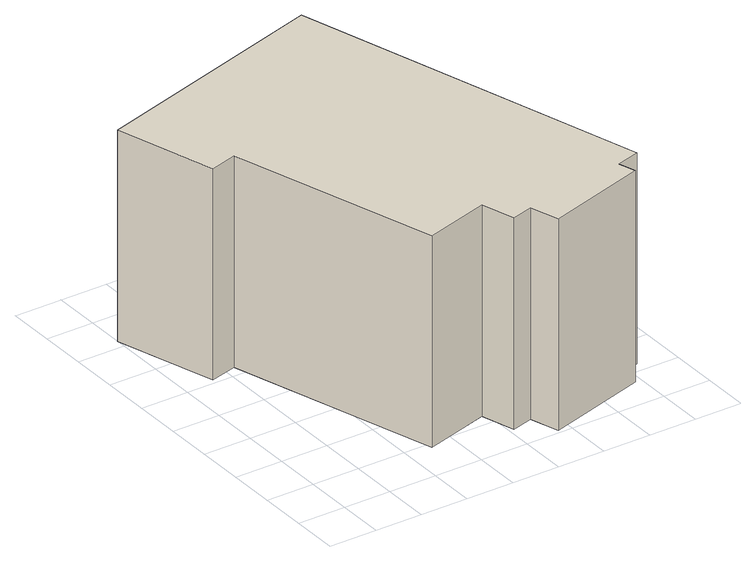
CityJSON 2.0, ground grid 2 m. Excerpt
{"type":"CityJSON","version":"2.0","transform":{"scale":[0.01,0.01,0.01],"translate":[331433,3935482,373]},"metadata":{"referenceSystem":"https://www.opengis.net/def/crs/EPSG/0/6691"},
"CityObjects":{
"building1":{"type":"Building","attributes":{"usage":"413","measuredHeight":10.2,"storeysAboveGround":1,"BuildingIDAttribute.prefecture":"14","BuildingIDAttribute.city":"14151","BuildingDetailAttribute.totalFloorArea":124.28,"BuildingDetailAttribute.buildingFootprintArea":124.28,"BuildingDetailAttribute.buildingStructureType":"601","BuildingDetailAttribute.buildingStructureOrgType":"1","BuildingDetailAttribute.orgUsage":"30","BuildingDetailAttribute.surveyYear":2015,"BuildingLandSlideRiskAttribute.description":"1","BuildingLandSlideRiskAttribute.areaType":"1"},"geometry":[{"type":"Solid","lod":"1","boundaries":[[[[0,1,2,3,4,5,6,7,8,9,10,11]],[[10,12,13,11]],[[9,14,12,10]],[[8,15,14,9]],[[7,16,15,8]],[[6,17,16,7]],[[5,18,17,6]],[[4,19,18,5]],[[3,20,19,4]],[[2,21,20,3]],[[1,22,21,2]],[[0,23,22,1]],[[11,13,23,0]],[[12,14,15,16,17,18,19,20,21,22,23,13]]]]}]}
},
"vertices":[
[1451,245,27],[1351,216,27],[1374,143,27],[948,16,27],[911,139,27],[821,112,27],[779,256,27],[503,174,27],[242,1051,27],[127,1018,27],[1,1442,27],[1013,1743,27],[1,1442,910],[1013,1743,910],[127,1018,910],[242,1051,910],[503,174,910],[779,256,910],[821,112,910],[911,139,910],[948,16,910],[1374,143,910],[1351,216,910],[1451,245,910]
]}
